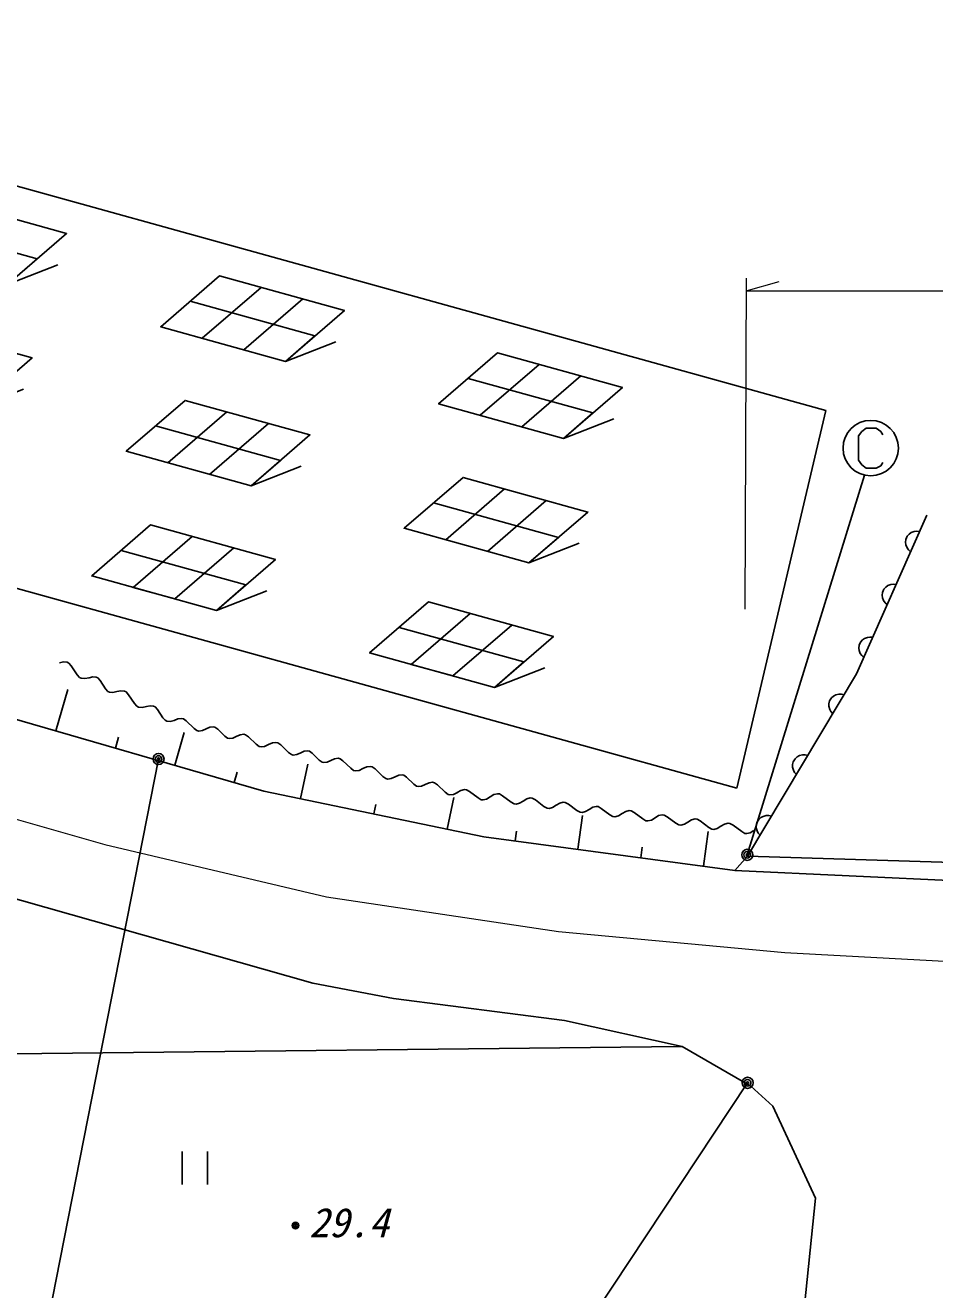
# Model space of a CAD drawing. Units: millimetres, scale not verified. Extents: x 40000 to 680000, y 20000 to 380000.
# Drawn here: x 386334 to 427398, y 271996 to 329074 of the extents above; entities that cross this region are included whole.
import ezdxf
from ezdxf.enums import TextEntityAlignment as Align

# ---------------------------------------------------------------- set-up
doc = ezdxf.new("R2010")
doc.units = ezdxf.units.MM
doc.header["$LTSCALE"] = 1000
doc.linetypes.add('CHAIN', pattern=[18.5, 12, -1.5, 3.5, -1.5])
for name, color, linetype, lineweight in [('M-BGD', 7, 'Continuous', 25), ('M-BGD-EXST', 7, 'Continuous', 25), ('M-BMK', 2, 'CHAIN', 13), ('M-STR-HTXT', 7, 'Continuous', 13), ('M-STR-STRC', 7, 'Continuous', 25)]:
    doc.layers.add(name, color=color, linetype=linetype, lineweight=lineweight)
doc.styles.add('ＭＳ ゴシック', font='')
doc.styles.get('ＭＳ ゴシック').set_extended_font_data('MS Gothic')

msp = doc.modelspace()

# ---------------------------------------------------------------- linework, layer by layer
at = {"layer": 'M-BGD'}
for p, q in [((422474, 311690), (359727, 329074)), ((396987, 317242), (394327, 314944)), ((396206, 314423), (398866, 316721)), ((409536, 313765), (406876, 311467)), ((408755, 310946), (411416, 313244)), ((355055, 312209), (418469, 294640)), ((418469, 294640), (422474, 311690)), ((395430, 311620), (392769, 309322)), ((394649, 308801), (397309, 311100)), ((407979, 308144), (405319, 305845)), ((407198, 305325), (409858, 307623)), ((423871, 299796), (427039, 306962)), ((393872, 305999), (391212, 303701)), ((426159, 306011), (426095, 305865)), ((426245, 306105), (426159, 306011)), ((426340, 306172), (426245, 306105)), ((426472, 306223), (426340, 306172)), ((426588, 306237), (426472, 306223)), ((426713, 306225), (426588, 306237)), ((393091, 303180), (395751, 305478)), ((426095, 305865), (426083, 305739)), ((426083, 305739), (426097, 305623)), ((426097, 305623), (426148, 305491)), ((426148, 305491), (426215, 305396)), ((426215, 305396), (426309, 305311)), ((391212, 303701), (393091, 303180)), ((425188, 303716), (425103, 303622)), ((425284, 303783), (425188, 303716)), ((425416, 303834), (425284, 303783)), ((425531, 303849), (425416, 303834)), ((425657, 303837), (425531, 303849)), ((425039, 303476), (425027, 303350)), ((425027, 303350), (425041, 303234)), ((425103, 303622), (425039, 303476)), ((425041, 303234), (425092, 303102)), ((425092, 303102), (425159, 303007)), ((406421, 302522), (403761, 300224)), ((425159, 303007), (425253, 302922)), ((405640, 299703), (408301, 302001)), ((424227, 301394), (424132, 301327)), ((424359, 301445), (424227, 301394)), ((424475, 301460), (424359, 301445)), ((424601, 301448), (424475, 301460)), ((423982, 301087), (423970, 300961)), ((423970, 300961), (423985, 300846)), ((424047, 301234), (423982, 301087)), ((423985, 300846), (424036, 300714)), ((424132, 301327), (424047, 301234)), ((388060, 300339), (387872, 300300)), ((388221, 300325), (388060, 300339)), ((388302, 300285), (388221, 300325)), ((388409, 300164), (388302, 300285)), ((424036, 300714), (424103, 300618)), ((424103, 300618), (424197, 300533)), ((388675, 299760), (388409, 300164)), ((388782, 299639), (388675, 299760)), ((389387, 299661), (389212, 299624)), ((389537, 299648), (389387, 299661)), ((403761, 300224), (405640, 299703)), ((418952, 291572), (423871, 299796)), ((388863, 299598), (388782, 299639)), ((389024, 299584), (388863, 299598)), ((389212, 299624), (389024, 299584)), ((389612, 299610), (389537, 299648)), ((389712, 299497), (389612, 299610)), ((389961, 299120), (389712, 299497)), ((390061, 299007), (389961, 299120)), ((387719, 297221), (388258, 299088)), ((390136, 298969), (390061, 299007)), ((390286, 298956), (390136, 298969)), ((390461, 298993), (390286, 298956)), ((390649, 299033), (390461, 298993)), ((390810, 299019), (390649, 299033)), ((390891, 298978), (390810, 299019)), ((390998, 298857), (390891, 298978)), ((391264, 298454), (390998, 298857)), ((422649, 298572), (422622, 298449)), ((422732, 298710), (422649, 298572)), ((422827, 298792), (422732, 298710)), ((422930, 298847), (422827, 298792)), ((423067, 298882), (422930, 298847)), ((423184, 298882), (423067, 298882)), ((423308, 298855), (423184, 298882)), ((383693, 298384), (397112, 294508)), ((391371, 298333), (391264, 298454)), ((391452, 298292), (391371, 298333)), ((391613, 298278), (391452, 298292)), ((391801, 298318), (391613, 298278)), ((391976, 298355), (391801, 298318)), ((392126, 298341), (391976, 298355)), ((392201, 298304), (392126, 298341)), ((392301, 298191), (392201, 298304)), ((392550, 297814), (392301, 298191)), ((422622, 298449), (422622, 298332)), ((422622, 298332), (422657, 298195)), ((422657, 298195), (422712, 298092)), ((422712, 298092), (422794, 297996)), ((392650, 297701), (392550, 297814)), ((392725, 297663), (392650, 297701)), ((392875, 297650), (392725, 297663)), ((393051, 297687), (392875, 297650)), ((393227, 297765), (393052, 297686)), ((393387, 297787), (393227, 297765)), ((393474, 297764), (393387, 297787)), ((393605, 297669), (393474, 297764)), ((393953, 297333), (393605, 297669)), ((394669, 297391), (394506, 297317)), ((394819, 297411), (394669, 297391)), ((394900, 297390), (394819, 297411)), ((395022, 297301), (394900, 297390)), ((390403, 296446), (390544, 296935)), ((393087, 295671), (393513, 297146)), ((394084, 297238), (393953, 297333)), ((394171, 297216), (394084, 297238)), ((394331, 297237), (394171, 297216)), ((394506, 297317), (394331, 297237)), ((395347, 296987), (395022, 297301)), ((395469, 296899), (395347, 296987)), ((395550, 296878), (395469, 296899)), ((395700, 296898), (395550, 296878)), ((395863, 296972), (395700, 296898)), ((396038, 297051), (395863, 296972)), ((396198, 297072), (396038, 297051)), ((396285, 297050), (396198, 297072)), ((396416, 296955), (396285, 297050)), ((396764, 296619), (396416, 296955)), ((396894, 296524), (396764, 296619)), ((396982, 296502), (396894, 296524)), ((397142, 296523), (396982, 296502)), ((397317, 296602), (397142, 296523)), ((397492, 296682), (397317, 296602)), ((397652, 296703), (397492, 296682)), ((397739, 296681), (397652, 296703)), ((397870, 296586), (397739, 296681)), ((398217, 296250), (397870, 296586)), ((398348, 296155), (398217, 296250)), ((398934, 296307), (398770, 296233)), ((399083, 296327), (398934, 296307)), ((399165, 296306), (399083, 296327)), ((399286, 296217), (399165, 296306)), ((398435, 296132), (398348, 296155)), ((398595, 296154), (398435, 296132)), ((398770, 296233), (398595, 296154)), ((398766, 294164), (399091, 295726)), ((399611, 295904), (399286, 296217)), ((399733, 295815), (399611, 295904)), ((399815, 295794), (399733, 295815)), ((399964, 295814), (399815, 295794)), ((400127, 295888), (399964, 295814)), ((400302, 295968), (400127, 295888)), ((400462, 295989), (400302, 295968)), ((400550, 295967), (400462, 295989)), ((400680, 295871), (400550, 295967)), ((401028, 295535), (400680, 295871)), ((421010, 295831), (420983, 295707)), ((420983, 295707), (420983, 295591)), ((421092, 295968), (421010, 295831)), ((421188, 296051), (421092, 295968)), ((421291, 296106), (421188, 296051)), ((421428, 296140), (421291, 296106)), ((421545, 296140), (421428, 296140)), ((421668, 296113), (421545, 296140)), ((395771, 294896), (395906, 295364)), ((401159, 295440), (401028, 295535)), ((401246, 295418), (401159, 295440)), ((401406, 295439), (401246, 295418)), ((401581, 295519), (401406, 295439)), ((401756, 295598), (401581, 295519)), ((401916, 295619), (401756, 295598)), ((402003, 295597), (401916, 295619)), ((402134, 295502), (402003, 295597)), ((402482, 295166), (402134, 295502)), ((402613, 295071), (402482, 295166)), ((403035, 295149), (402860, 295070)), ((403198, 295223), (403035, 295149)), ((403348, 295243), (403198, 295223)), ((403429, 295222), (403348, 295243)), ((403551, 295134), (403429, 295222)), ((403876, 294820), (403551, 295134)), ((420983, 295591), (421017, 295454)), ((421017, 295454), (421072, 295351)), ((421072, 295351), (421155, 295255)), ((402700, 295049), (402613, 295071)), ((402860, 295070), (402700, 295049)), ((403998, 294731), (403876, 294820)), ((404079, 294711), (403998, 294731)), ((404228, 294730), (404079, 294711)), ((404392, 294804), (404228, 294730)), ((404567, 294884), (404392, 294804)), ((404727, 294905), (404567, 294884)), ((404814, 294883), (404727, 294905)), ((404945, 294788), (404814, 294883)), ((405293, 294452), (404945, 294788)), ((406005, 294536), (405841, 294436)), ((406162, 294577), (406005, 294536)), ((406251, 294565), (406162, 294577)), ((406392, 294487), (406251, 294565)), ((368747, 294498), (399312, 285840)), ((397112, 294508), (407035, 292446)), ((405423, 294357), (405293, 294452)), ((405381, 292790), (405677, 294212)), ((405510, 294334), (405423, 294357)), ((405671, 294356), (405510, 294334)), ((405846, 294435), (405671, 294356)), ((406778, 294195), (406392, 294487)), ((406920, 294117), (406778, 294195)), ((407009, 294105), (406920, 294117)), ((407165, 294146), (407009, 294105)), ((407329, 294246), (407165, 294146)), ((407493, 294346), (407329, 294246)), ((407650, 294387), (407493, 294346)), ((407739, 294375), (407650, 294387)), ((407880, 294297), (407739, 294375)), ((408266, 294005), (407880, 294297)), ((408408, 293927), (408266, 294005)), ((408653, 293956), (408497, 293915)), ((408817, 294056), (408653, 293956)), ((408981, 294156), (408817, 294056)), ((409138, 294196), (408981, 294156)), ((409227, 294185), (409138, 294196)), ((409368, 294107), (409227, 294185)), ((409754, 293815), (409368, 294107)), ((410469, 293966), (410305, 293866)), ((410626, 294006), (410469, 293966)), ((410715, 293995), (410626, 294006)), ((410856, 293916), (410715, 293995)), ((402074, 293477), (402162, 293902)), ((408497, 293915), (408408, 293927)), ((409895, 293737), (409754, 293815)), ((409985, 293725), (409895, 293737)), ((410141, 293766), (409985, 293725)), ((410305, 293866), (410141, 293766)), ((411242, 293625), (410856, 293916)), ((411383, 293547), (411242, 293625)), ((411288, 291876), (411492, 293400)), ((411473, 293535), (411383, 293547)), ((411629, 293576), (411473, 293535)), ((411793, 293676), (411629, 293576)), ((411957, 293776), (411793, 293676)), ((412113, 293816), (411957, 293776)), ((412203, 293805), (412113, 293816)), ((412344, 293726), (412203, 293805)), ((412730, 293435), (412344, 293726)), ((412871, 293357), (412730, 293435)), ((413117, 293386), (412961, 293345)), ((413281, 293486), (413117, 293386)), ((413445, 293586), (413281, 293486)), ((413601, 293626), (413445, 293586)), ((413691, 293615), (413601, 293626)), ((413832, 293536), (413691, 293615)), ((414218, 293245), (413832, 293536)), ((414933, 293396), (414769, 293296)), ((415089, 293436), (414933, 293396)), ((415179, 293425), (415089, 293436)), ((415320, 293346), (415179, 293425)), ((419788, 293399), (419651, 293364)), ((419905, 293399), (419788, 293399)), ((420029, 293372), (419905, 293399)), ((412961, 293345), (412871, 293357)), ((414359, 293166), (414218, 293245)), ((414448, 293155), (414359, 293166)), ((414605, 293196), (414448, 293155)), ((414769, 293296), (414605, 293196)), ((415706, 293055), (415320, 293346)), ((415847, 292976), (415706, 293055)), ((415936, 292965), (415847, 292976)), ((416093, 293005), (415936, 292965)), ((416257, 293105), (416093, 293005)), ((416421, 293205), (416257, 293105)), ((416577, 293246), (416421, 293205)), ((416666, 293235), (416577, 293246)), ((416808, 293156), (416666, 293235)), ((417194, 292865), (416808, 293156)), ((417335, 292786), (417194, 292865)), ((417581, 292815), (417424, 292775)), ((417745, 292915), (417581, 292815)), ((417909, 293015), (417745, 292915)), ((418065, 293056), (417909, 293015)), ((418154, 293044), (418065, 293056)), ((418296, 292966), (418154, 293044)), ((418682, 292675), (418296, 292966)), ((419370, 293089), (419343, 292966)), ((419343, 292966), (419343, 292849)), ((419343, 292849), (419378, 292712)), ((419453, 293227), (419370, 293089)), ((419549, 293309), (419453, 293227)), ((419651, 293364), (419549, 293309)), ((407035, 292446), (418376, 290927)), ((408453, 292256), (408512, 292698)), ((416958, 291117), (417168, 292680)), ((417424, 292775), (417335, 292786)), ((418823, 292596), (418682, 292675)), ((418912, 292585), (418823, 292596)), ((419069, 292625), (418912, 292585)), ((419233, 292725), (419069, 292625)), ((419378, 292712), (419433, 292609)), ((419433, 292609), (419515, 292513)), ((414123, 291497), (414186, 291969)), ((418376, 290927), (418952, 291572)), ((418952, 291572), (439254, 290924)), ((418376, 290927), (431074, 290330)), ((399312, 285840), (402961, 285135)), ((402961, 285135), (410678, 284147)), ((410678, 284147), (415994, 282970)), ((385711, 282648), (415982, 282973)), ((415994, 282970), (419100, 281182)), ((419100, 281182), (420088, 280288)), ((420088, 280288), (422017, 276135)), ((393422, 278240), (393422, 276740)), ((394562, 276740), (394562, 278240)), ((422017, 276135), (420511, 261652))]:
    msp.add_line(p, q, dxfattribs=at)
for points in [[(381228, 320090), (386866, 318528), (385536, 317379), (379898, 318941), (382559, 321239), (388196, 319677), (385536, 317379), (387806, 318268)], [(393778, 316613), (399415, 315052), (398085, 313902), (392448, 315464), (395108, 317763), (400746, 316201), (398085, 313902), (400355, 314791)], [(379671, 314469), (385309, 312907), (383979, 311758), (378341, 313320), (381001, 315618), (386639, 314056), (383979, 311758), (386248, 312646)], [(406327, 313137), (411965, 311575), (410635, 310426), (404997, 311988), (407657, 314286), (413295, 312724), (410635, 310426), (412904, 311314)], [(392220, 310992), (397858, 309430), (396528, 308281), (390890, 309843), (393550, 312141), (399188, 310579), (396528, 308281), (398798, 309170)], [(404770, 307515), (410407, 305953), (409077, 304804), (403440, 306366), (406100, 308664), (411737, 307102), (409077, 304804), (411347, 305693)], [(390663, 305370), (396300, 303808), (394970, 302659), (389333, 304221), (391993, 306519), (397631, 304957), (394970, 302659), (397240, 303548)], [(403212, 301893), (408850, 300332), (407520, 299182), (401882, 300744), (404542, 303043), (410180, 301481), (407520, 299182), (409789, 300071)]]:
    msp.add_lwpolyline(points, dxfattribs=at)
for centre, radius in [((392352, 295952), 250), ((392352, 295952), 150), ((392352, 295952), 50), ((418935, 291627), 250), ((418935, 291627), 150), ((418935, 291627), 50), ((418950, 281336), 250), ((418950, 281336), 150), ((418950, 281336), 50), ((398534, 274891), 150), ((398534, 274891), 90), ((398534, 274891), 30)]:
    msp.add_circle(centre, radius, dxfattribs=at)
at = {"layer": 'M-BGD-EXST'}
for p, q in [((424109, 310737), (423959, 310537)), ((423959, 310537), (423959, 309437)), ((424309, 310887), (424109, 310737)), ((424759, 310887), (424309, 310887)), ((424959, 310737), (424759, 310887)), ((425059, 310587), (424959, 310737)), ((423959, 309437), (424109, 309237)), ((424109, 309237), (424309, 309087)), ((424309, 309087), (424759, 309087)), ((424759, 309087), (424959, 309187)), ((424959, 309187), (425059, 309337)), ((418935, 291627), (424227, 308770)), ((418950, 281336), (412095, 270995))]:
    msp.add_line(p, q, dxfattribs=at)
for centre, radius in [((424509, 309987), 1250), ((418935, 291627), 250), ((418935, 291627), 150), ((418935, 291627), 50), ((418950, 281336), 250), ((418950, 281336), 150), ((418950, 281336), 50)]:
    msp.add_circle(centre, radius, dxfattribs=at)
at = {"layer": 'M-BMK'}
for p, q in [((382015, 294344), (389928, 292090)), ((389928, 292090), (399937, 289732)), ((399937, 289732), (410417, 288160)), ((410417, 288160), (420635, 287217)), ((420635, 287217), (429474, 286745))]:
    msp.add_line(p, q, dxfattribs=at)
at = {"layer": 'M-STR-HTXT'}
for p, q in [((418880, 317656), (418828, 302711)), ((418878, 317084), (420378, 317504)), ((418878, 317084), (563557, 317084))]:
    msp.add_line(p, q, dxfattribs=at)
at = {"layer": 'M-STR-STRC'}
msp.add_line((392352, 295952), (386351, 265488), dxfattribs=at)
for radius in [250, 150, 50]:
    msp.add_circle((392352, 295952), radius, dxfattribs=at)

# ---------------------------------------------------------------- texts
at = {"layer": 'M-BGD', "style": 'ＭＳ ゴシック', "oblique": 15}
msp.add_text('29.4', height=1320, dxfattribs=at).set_placement((399150, 273970), align=Align.BOTTOM_LEFT)

doc.saveas('drawing.dxf')
